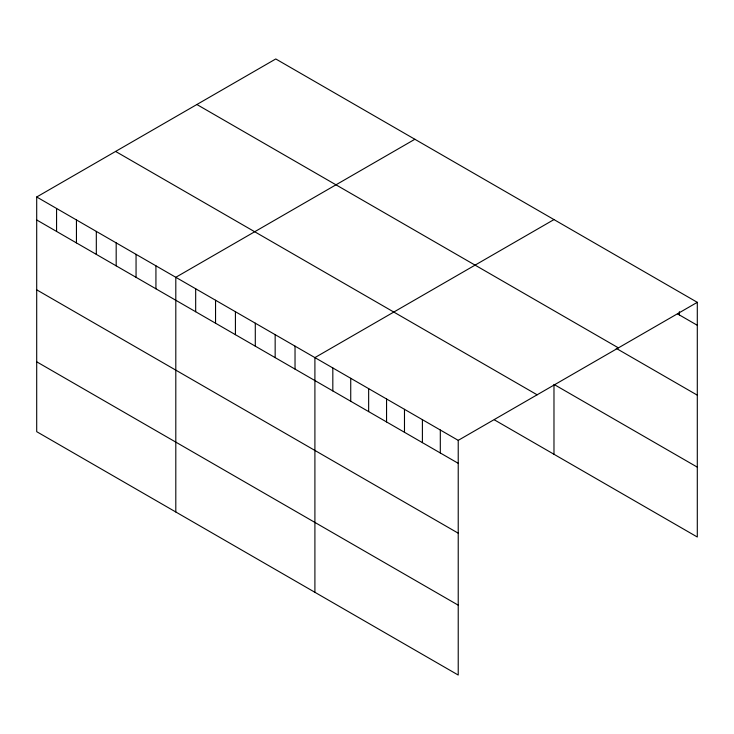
<?xml version="1.0" encoding="UTF-8"?>
<svg xmlns="http://www.w3.org/2000/svg" width="734" height="734" viewBox="0 0 734 734"><rect width="100%" height="100%" fill="white"/><g stroke="black" fill="none" stroke-linecap="round" stroke-linejoin="round"><path stroke-width="1.1" d="M36.7 196.987L458.227 440.354L458.227 675.041L36.7 431.675L36.7 196.987L275.773 58.959L697.3 302.325L697.3 537.013L494.367 419.848M414.875 139.267L175.802 277.296L175.802 511.983M553.977 219.576L314.904 357.605L314.904 592.301M458.227 440.354L697.3 302.325M677.5 313.858L697.3 325.29M196.877 104.512L618.404 347.87M616.211 348.347L697.3 395.158M697.3 467.145L553.977 384.405L553.977 454.273M115.596 151.433L537.123 394.8M36.7 219.961L458.227 463.319M36.7 289.829L458.227 533.187M36.7 361.807L458.227 605.174M679.381 311.666L679.381 314.95M440.308 430.014L440.308 452.979M422.399 419.664L422.399 442.639M404.48 409.324L404.48 432.289M386.561 398.984L386.561 421.949M368.651 388.635L368.651 411.609M350.733 378.294L350.733 401.269M332.823 367.954L332.823 390.919M295.031 346.136L295.031 369.101M275.158 334.658L275.158 357.632M255.294 323.189L255.294 346.164M235.421 311.721L235.421 334.686M215.548 300.243L215.548 323.217M195.675 288.774L195.675 311.739M155.929 265.827L155.929 288.792M136.056 254.349L136.056 277.324M116.183 242.881L116.183 265.846M96.319 231.403L96.319 254.377M76.446 219.934L76.446 242.899M56.573 208.456L56.573 231.43"/></g></svg>
